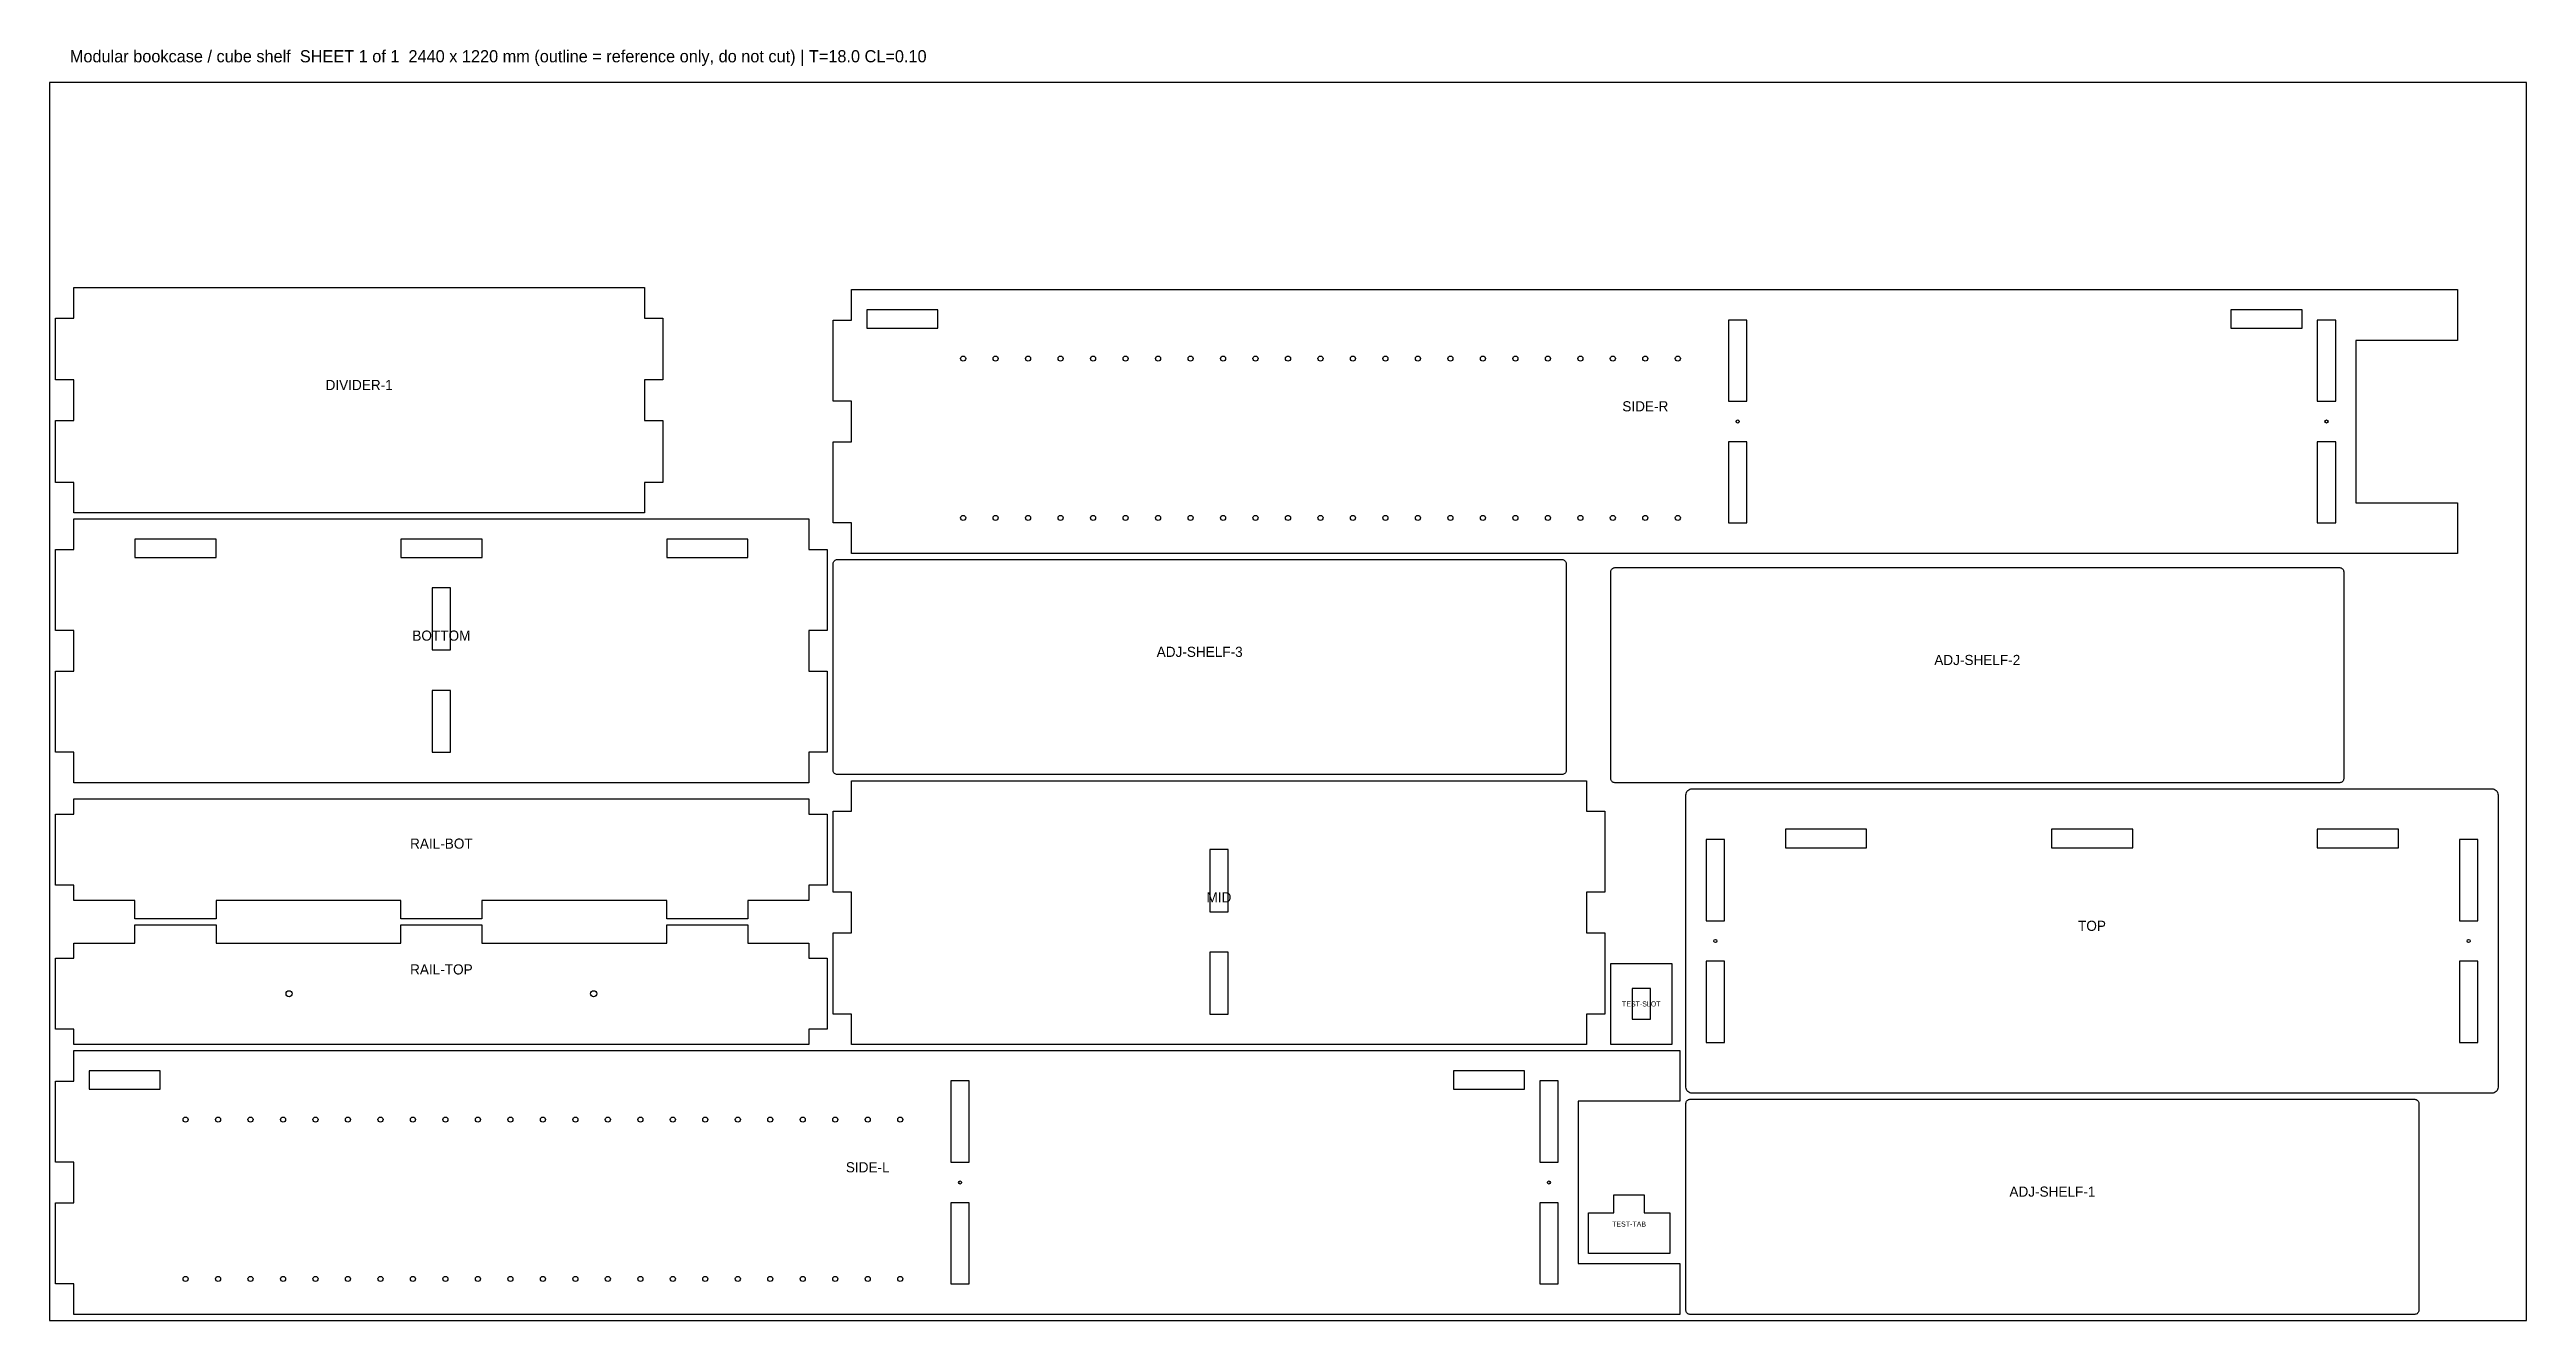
# Model space of a CAD drawing. Header units: millimetres. Extents: x 0 to 2440, y 0 to 1253.
import ezdxf
from ezdxf.enums import TextEntityAlignment as Align

# ---------------------------------------------------------------- set-up
doc = ezdxf.new("R2010")
doc.units = ezdxf.units.MM
doc.layers.add('CUT', color=1, linetype='Continuous')
doc.layers.add('LABELS', color=5, linetype='Continuous')

msp = doc.modelspace()

# ---------------------------------------------------------------- linework, layer by layer
at = {"layer": 'CUT'}
for points in [[(586, 826), (586, 796), (24, 796), (24, 826), (6, 826), (6, 887), (24, 887), (24, 927), (6, 927), (6, 988), (24, 988), (24, 1018), (586, 1018), (586, 988), (604, 988), (604, 927), (586, 927), (586, 887), (604, 887), (604, 826)], [(790, 866), (790, 906), (772, 906), (772, 986), (790, 986), (790, 1016), (2372, 1016), (2372, 966), (2272, 966), (2272, 806), (2372, 806), (2372, 756), (790, 756), (790, 786), (772, 786), (772, 866)], [(875, 978), (875, 996), (805, 996), (805, 978)], [(1672, 986), (1654, 986), (1654, 906), (1672, 906)], [(2148.9, 978), (2219.1, 978), (2219.1, 996), (2148.9, 996)], [(2233.9, 906), (2252.1, 906), (2252.1, 986), (2233.9, 986)], [(1654, 866), (1654, 786), (1672, 786), (1672, 866)], [(2252.1, 786), (2252.1, 866), (2233.9, 866), (2233.9, 786)], [(24, 760), (24, 790), (748, 790), (748, 760), (766, 760), (766, 680), (748, 680), (748, 640), (766, 640), (766, 560), (748, 560), (748, 530), (24, 530), (24, 560), (6, 560), (6, 640), (24, 640), (24, 680), (6, 680), (6, 760)], [(164.1, 770), (84, 770), (84, 752), (164.1, 752)], [(426.1, 752), (426.1, 770), (345.9, 770), (345.9, 752)], [(608, 752), (688, 752), (688, 770), (608, 770)], [(1494, 542), (1493.9, 541.2), (1493.7, 540.5), (1493.3, 539.8), (1492.8, 539.2), (1492.2, 538.7), (1491.5, 538.3), (1490.8, 538.1), (1490, 538), (776, 538), (775.2, 538.1), (774.5, 538.3), (773.8, 538.7), (773.2, 539.2), (772.7, 539.8), (772.3, 540.5), (772.1, 541.2), (772, 542), (772, 746), (772.1, 746.8), (772.3, 747.5), (772.7, 748.2), (773.2, 748.8), (773.8, 749.3), (774.5, 749.7), (775.2, 749.9), (776, 750), (1490, 750), (1490.8, 749.9), (1491.5, 749.7), (1492.2, 749.3), (1492.8, 748.8), (1493.3, 748.2), (1493.7, 747.5), (1493.9, 746.8), (1494, 746)], [(2260, 534), (2259.9, 533.2), (2259.7, 532.5), (2259.3, 531.8), (2258.8, 531.2), (2258.2, 530.7), (2257.5, 530.3), (2256.8, 530.1), (2256, 530), (1542, 530), (1541.2, 530.1), (1540.5, 530.3), (1539.8, 530.7), (1539.2, 531.2), (1538.7, 531.8), (1538.3, 532.5), (1538.1, 533.2), (1538, 534), (1538, 738), (1538.1, 738.8), (1538.3, 739.5), (1538.7, 740.2), (1539.2, 740.8), (1539.8, 741.3), (1540.5, 741.7), (1541.2, 741.9), (1542, 742), (2256, 742), (2256.8, 741.9), (2257.5, 741.7), (2258.2, 741.3), (2258.8, 740.8), (2259.3, 740.2), (2259.7, 739.5), (2259.9, 738.8), (2260, 738)], [(395.1, 722), (376.9, 722), (376.9, 661), (395.1, 661)], [(376.9, 621), (376.9, 560), (395.1, 560), (395.1, 621)], [(84, 414), (24, 414), (24, 429), (6, 429), (6, 499), (24, 499), (24, 514), (748, 514), (748, 499), (766, 499), (766, 429), (748, 429), (748, 414), (688, 414), (688, 396), (608, 396), (608, 414), (426, 414), (426, 396), (346, 396), (346, 414), (164, 414), (164, 396), (84, 396)], [(790, 422), (772, 422), (772, 502), (790, 502), (790, 532), (1514, 532), (1514, 502), (1532, 502), (1532, 422), (1514, 422), (1514, 382), (1532, 382), (1532, 302), (1514, 302), (1514, 272), (790, 272), (790, 302), (772, 302), (772, 382), (790, 382)], [(2406, 524), (2407.2, 523.9), (2408.3, 523.5), (2409.3, 523), (2410.2, 522.2), (2411, 521.3), (2411.5, 520.3), (2411.9, 519.2), (2412, 518), (2412, 230), (2411.9, 228.8), (2411.5, 227.7), (2411, 226.7), (2410.2, 225.8), (2409.3, 225), (2408.3, 224.5), (2407.2, 224.1), (2406, 224), (1618, 224), (1616.8, 224.1), (1615.7, 224.5), (1614.7, 225), (1613.8, 225.8), (1613, 226.7), (1612.5, 227.7), (1612.1, 228.8), (1612, 230), (1612, 518), (1612.1, 519.2), (1612.5, 520.3), (1613, 521.3), (1613.8, 522.2), (1614.7, 523), (1615.7, 523.5), (1616.8, 523.9), (1618, 524)], [(1161, 464.1), (1143, 464.1), (1143, 402.9), (1161, 402.9)], [(1632, 474.1), (1632, 393.9), (1650, 393.9), (1650, 474.1)], [(1710, 465.9), (1790, 465.9), (1790, 484.1), (1710, 484.1)], [(1972, 484.1), (1972, 465.9), (2052.1, 465.9), (2052.1, 484.1)], [(2314.1, 484.1), (2233.9, 484.1), (2233.9, 465.9), (2314.1, 465.9)], [(2392.1, 393.9), (2392.1, 474.1), (2373.9, 474.1), (2373.9, 393.9)], [(6, 357), (24, 357), (24, 372), (84, 372), (84, 390), (164, 390), (164, 372), (346, 372), (346, 390), (426, 390), (426, 372), (608, 372), (608, 390), (688, 390), (688, 372), (748, 372), (748, 357), (766, 357), (766, 287), (748, 287), (748, 272), (24, 272), (24, 287), (6, 287)], [(1143, 363.1), (1143, 301.9), (1161, 301.9), (1161, 363.1)], [(1598, 272), (1538, 272), (1538, 352), (1598, 352)], [(1632, 273.9), (1650, 273.9), (1650, 354.1), (1632, 354.1)], [(2392.1, 354.1), (2373.9, 354.1), (2373.9, 273.9), (2392.1, 273.9)], [(1559, 327.1), (1559, 296.9), (1577, 296.9), (1577, 327.1)], [(24, 116), (24, 156), (6, 156), (6, 236), (24, 236), (24, 266), (1606, 266), (1606, 216), (1506, 216), (1506, 56), (1606, 56), (1606, 6), (24, 6), (24, 36), (6, 36), (6, 116)], [(109, 227.9), (109, 246.1), (39, 246.1), (39, 227.9)], [(1383, 227.9), (1453, 227.9), (1453, 246.1), (1383, 246.1)], [(906, 236.1), (888, 236.1), (888, 155.9), (906, 155.9)], [(1468, 155.9), (1486, 155.9), (1486, 236.1), (1468, 236.1)], [(2334, 10), (2333.9, 9.2), (2333.7, 8.5), (2333.3, 7.8), (2332.8, 7.2), (2332.2, 6.7), (2331.5, 6.3), (2330.8, 6.1), (2330, 6), (1616, 6), (1615.2, 6.1), (1614.5, 6.3), (1613.8, 6.7), (1613.2, 7.2), (1612.7, 7.8), (1612.3, 8.5), (1612.1, 9.2), (1612, 10), (1612, 214), (1612.1, 214.8), (1612.3, 215.5), (1612.7, 216.2), (1613.2, 216.8), (1613.8, 217.3), (1614.5, 217.7), (1615.2, 217.9), (1616, 218), (2330, 218), (2330.8, 217.9), (2331.5, 217.7), (2332.2, 217.3), (2332.8, 216.8), (2333.3, 216.2), (2333.7, 215.5), (2333.9, 214.8), (2334, 214)], [(1596, 106), (1596, 66), (1516, 66), (1516, 106), (1541, 106), (1541, 124), (1571, 124), (1571, 106)], [(888, 116), (888, 36), (906, 36), (906, 116)], [(1486, 36), (1486, 116), (1468, 116), (1468, 36)]]:
    msp.add_lwpolyline(points, close=True, dxfattribs=at)
for centre, radius in [((900, 948), 2.5), ((932, 948), 2.5), ((964, 948), 2.5), ((996, 948), 2.5), ((1028, 948), 2.5), ((1060, 948), 2.5), ((1092, 948), 2.5), ((1124, 948), 2.5), ((1156, 948), 2.5), ((1188, 948), 2.5), ((1220, 948), 2.5), ((1252, 948), 2.5), ((1284, 948), 2.5), ((1316, 948), 2.5), ((1348, 948), 2.5), ((1380, 948), 2.5), ((1412, 948), 2.5), ((1444, 948), 2.5), ((1476, 948), 2.5), ((1508, 948), 2.5), ((1540, 948), 2.5), ((1572, 948), 2.5), ((1604, 948), 2.5), ((1663, 886), 1.5), ((2243, 886), 1.5), ((900, 791), 2.5), ((932, 791), 2.5), ((964, 791), 2.5), ((996, 791), 2.5), ((1028, 791), 2.5), ((1060, 791), 2.5), ((1092, 791), 2.5), ((1124, 791), 2.5), ((1156, 791), 2.5), ((1188, 791), 2.5), ((1220, 791), 2.5), ((1252, 791), 2.5), ((1284, 791), 2.5), ((1316, 791), 2.5), ((1348, 791), 2.5), ((1380, 791), 2.5), ((1412, 791), 2.5), ((1444, 791), 2.5), ((1476, 791), 2.5), ((1508, 791), 2.5), ((1540, 791), 2.5), ((1572, 791), 2.5), ((1604, 791), 2.5), ((1641, 374), 1.5), ((2383, 374), 1.5), ((236, 322), 3), ((536, 322), 3), ((134, 198), 2.5), ((166, 198), 2.5), ((198, 198), 2.5), ((230, 198), 2.5), ((262, 198), 2.5), ((294, 198), 2.5), ((326, 198), 2.5), ((358, 198), 2.5), ((390, 198), 2.5), ((422, 198), 2.5), ((454, 198), 2.5), ((486, 198), 2.5), ((518, 198), 2.5), ((550, 198), 2.5), ((582, 198), 2.5), ((614, 198), 2.5), ((646, 198), 2.5), ((678, 198), 2.5), ((710, 198), 2.5), ((742, 198), 2.5), ((774, 198), 2.5), ((806, 198), 2.5), ((838, 198), 2.5), ((897, 136), 1.5), ((1477, 136), 1.5), ((134, 41), 2.5), ((166, 41), 2.5), ((198, 41), 2.5), ((230, 41), 2.5), ((262, 41), 2.5), ((294, 41), 2.5), ((326, 41), 2.5), ((358, 41), 2.5), ((390, 41), 2.5), ((422, 41), 2.5), ((454, 41), 2.5), ((486, 41), 2.5), ((518, 41), 2.5), ((550, 41), 2.5), ((582, 41), 2.5), ((614, 41), 2.5), ((646, 41), 2.5), ((678, 41), 2.5), ((710, 41), 2.5), ((742, 41), 2.5), ((774, 41), 2.5), ((806, 41), 2.5), ((838, 41), 2.5)]:
    msp.add_circle(centre, radius, dxfattribs=at)
at = {"layer": 'LABELS'}
msp.add_lwpolyline([(0, 0), (2440, 0), (2440, 1220), (0, 1220)], close=True, dxfattribs=at)

# ---------------------------------------------------------------- texts
msp.add_text('Modular bookcase / cube shelf  SHEET 1 of 1  2440 x 1220 mm (outline = reference only, do not cut) | T=18.0 CL=0.10', height=12, dxfattribs=at).set_placement((20, 1240))
for s, height, p in [('DIVIDER-1', 10, (305, 922)), ('SIDE-R', 10, (1572, 901)), ('BOTTOM', 10, (386, 675)), ('ADJ-SHELF-3', 10, (1133, 659)), ('ADJ-SHELF-2', 10, (1899, 651)), ('RAIL-BOT', 10, (386, 470)), ('MID', 10, (1152, 417)), ('TOP', 10, (2012, 389)), ('RAIL-TOP', 10, (386, 346)), ('TEST-SLOT', 5, (1568, 312)), ('SIDE-L', 10, (806, 151)), ('ADJ-SHELF-1', 10, (1973, 127)), ('TEST-TAB', 5, (1556, 95))]:
    msp.add_text(s, height=height, dxfattribs=at).set_placement(p, align=Align.MIDDLE_CENTER)

doc.saveas('drawing.dxf')
